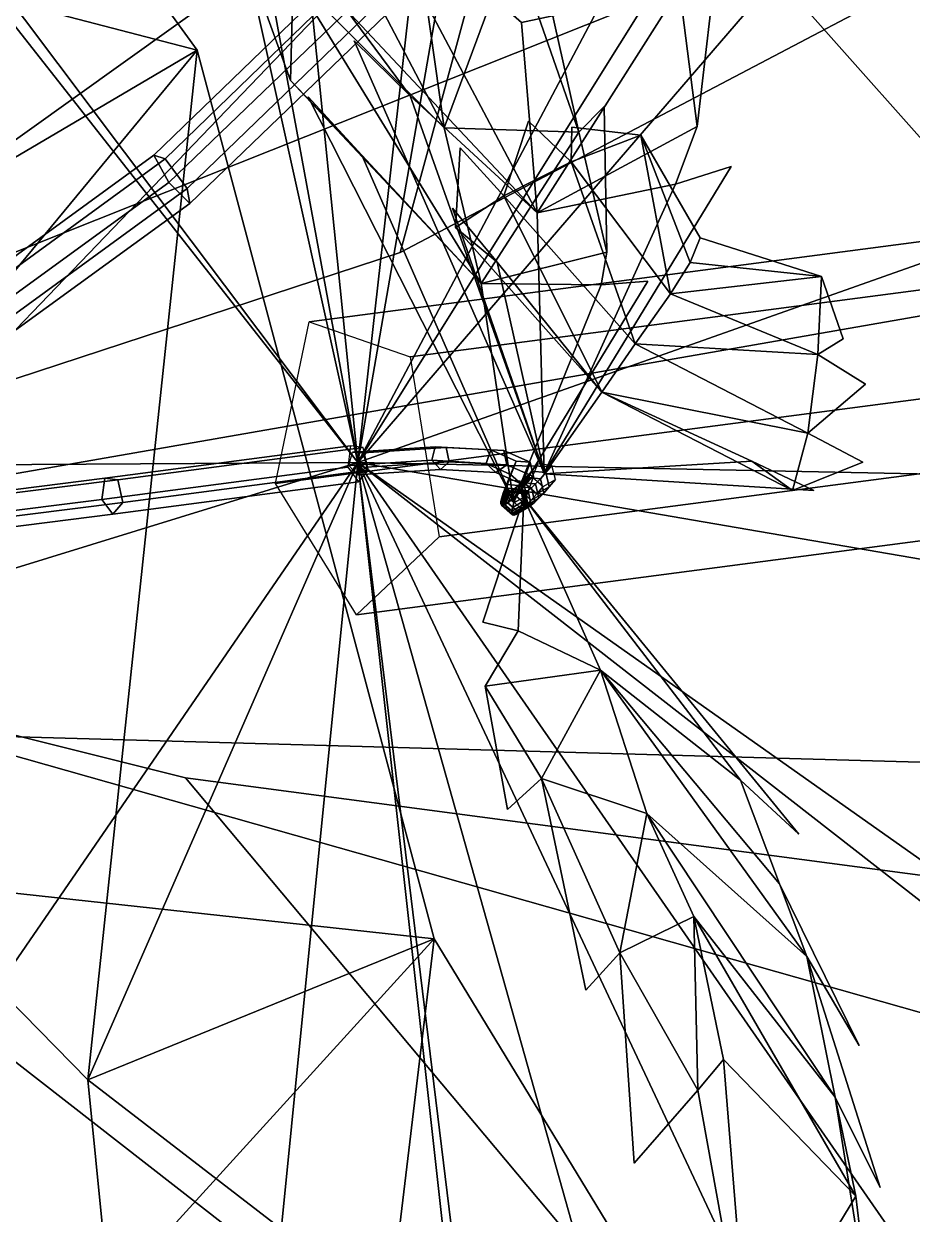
# Model space of a CAD drawing. Header units: metres. Extents: x -317 to 277, y -489 to 236.
# Drawn here: x 119.99 to 124.47, y -52.62 to -46.62 of the extents above; entities that cross this region are included whole.
import ezdxf

# ---------------------------------------------------------------- set-up
doc = ezdxf.new("R2010")
doc.units = ezdxf.units.M

msp = doc.modelspace()

# ---------------------------------------------------------------- linework, layer by layer
at = {"layer": 'Newplan_1Pdncle', "color": 3}
for points in [[(121.431, -48.1221, 417.9456), (141.0675, -45.5434, 430.7338), (140.8973, -46.3595, 431.1598), (121.2608, -48.9382, 418.3716)], [(121.9403, -48.2989, 417.1993), (141.5768, -45.7202, 429.9874), (141.0675, -45.5434, 430.7338), (121.431, -48.1221, 417.9456)], [(122.0865, -49.2069, 417.1579), (141.723, -46.6283, 429.946), (141.5768, -45.7202, 429.9874), (121.9403, -48.2989, 417.1993)], [(121.2608, -48.9382, 418.3716), (140.8973, -46.3595, 431.1598), (141.3055, -47.02117, 430.6664), (121.6689, -49.5998, 417.8783)], [(121.6689, -49.5998, 417.8783), (141.3055, -47.02117, 430.6664), (141.723, -46.6283, 429.946), (122.0865, -49.2069, 417.1579)]]:
    msp.add_3dface(points, dxfattribs=at)
at = {"layer": 'Newplan_FruitU', "color": 3}
for points in [[(136.2573, -49.5388, 395.304), (124.3302, -56.1089, 407.6389), (124.0854, -57.05392, 397.75)], [(136.2573, -49.5388, 395.304), (124.0854, -57.05392, 397.75), (124.3302, -56.1089, 407.6389)], [(136.2573, -49.5388, 395.304), (124.0854, -57.05392, 397.75), (129.1796, -52.9566, 388.8474)], [(136.2573, -49.5388, 395.304), (129.1796, -52.9566, 388.8474), (124.0854, -57.05392, 397.75)], [(136.2573, -49.5388, 395.304), (131.1492, -49.6731, 408.8383), (124.3302, -56.1089, 407.6389)], [(136.2573, -49.5388, 395.304), (124.3302, -56.1089, 407.6389), (131.1492, -49.6731, 408.8383)]]:
    msp.add_3dface(points, dxfattribs=at)
at = {"layer": 'Newplan_Intrnd', "color": 3}
for points in [[(120.4017, -48.9105, 416.9453), (121.6396, -48.7479, 417.7515), (121.6254, -48.8545, 417.795), (120.386, -49.01731, 416.9878)], [(120.4678, -48.9184, 416.8503), (121.7036, -48.7562, 417.6551), (121.6396, -48.7479, 417.7515), (120.4017, -48.9105, 416.9453)], [(120.4933, -49.03253, 416.8341), (121.7291, -48.8702, 417.6389), (121.7036, -48.7562, 417.6551), (120.4678, -48.9184, 416.8503)], [(120.386, -49.01731, 416.9878), (121.6254, -48.8545, 417.795), (121.6803, -48.9297, 417.7257), (120.4423, -49.0923, 416.9195)], [(120.4423, -49.0923, 416.9195), (121.6803, -48.9297, 417.7257), (121.7291, -48.8702, 417.6389), (120.4933, -49.03253, 416.8341)], [(119.1827, -49.06457, 416.1091), (120.4017, -48.9105, 416.9453), (120.386, -49.01731, 416.9878), (119.1656, -49.1715, 416.1506)], [(119.251, -49.07227, 416.0157), (120.4678, -48.9184, 416.8503), (120.4017, -48.9105, 416.9453), (119.1827, -49.06457, 416.1091)], [(119.2766, -49.1863, 415.9995), (120.4933, -49.03253, 416.8341), (120.4678, -48.9184, 416.8503), (119.251, -49.07227, 416.0157)], [(119.1656, -49.1715, 416.1506), (120.386, -49.01731, 416.9878), (120.4423, -49.0923, 416.9195), (119.2233, -49.2463, 416.0833)], [(119.2233, -49.2463, 416.0833), (120.4423, -49.0923, 416.9195), (120.4933, -49.03253, 416.8341), (119.2766, -49.1863, 415.9995)]]:
    msp.add_3dface(points, dxfattribs=at)
at = {"layer": 'Newplan_Leaf', "color": 3}
for points in [[(92.8575, -36.7223, 279.0365), (123.2067, -37.5121, 295.3058), (105.2409, -46.974, 282.0248)], [(92.8575, -36.7223, 279.0365), (105.2409, -46.974, 282.0248), (123.2067, -37.5121, 295.3058)], [(106.7797, -44.7755, 308.9688), (149.4775, -76.1953, 318.3027), (141.5044, -74.9105, 314.5304)], [(106.7797, -44.7755, 308.9688), (141.5044, -74.9105, 314.5304), (149.4775, -76.1953, 318.3027)], [(141.5044, -74.9105, 314.5304), (124.2001, -73.4701, 304.3191), (106.7797, -44.7755, 308.9688)], [(141.5044, -74.9105, 314.5304), (106.7797, -44.7755, 308.9688), (124.2001, -73.4701, 304.3191)], [(106.7797, -44.7755, 308.9688), (124.2001, -73.4701, 304.3191), (114.5962, -87.9374, 294.1091)], [(106.7797, -44.7755, 308.9688), (114.5962, -87.9374, 294.1091), (124.2001, -73.4701, 304.3191)], [(122.1118, -47.1451, 422.6002), (121.2902, -45.5776, 423.4346), (121.3504, -46.3854, 422.4092)], [(122.1118, -47.1451, 422.6002), (121.3504, -46.3854, 422.4092), (121.2902, -45.5776, 423.4346)], [(122.1118, -47.1451, 422.6002), (122.0167, -46.4789, 423.2271), (121.2902, -45.5776, 423.4346)], [(122.1118, -47.1451, 422.6002), (121.2902, -45.5776, 423.4346), (122.0167, -46.4789, 423.2271)], [(122.5792, -47.5727, 422.9732), (121.7004, -45.9111, 423.3815), (121.6168, -46.5489, 422.9602)], [(122.5792, -47.5727, 422.9732), (121.6168, -46.5489, 422.9602), (121.7004, -45.9111, 423.3815)], [(122.5792, -47.5727, 422.9732), (122.5001, -46.6137, 423.6268), (121.7004, -45.9111, 423.3815)], [(122.5792, -47.5727, 422.9732), (121.7004, -45.9111, 423.3815), (122.5001, -46.6137, 423.6268)], [(121.3504, -46.3854, 422.4092), (121.0115, -46.00445, 422.5737), (121.3369, -46.9068, 421.8443)], [(121.3504, -46.3854, 422.4092), (121.3369, -46.9068, 421.8443), (121.0115, -46.00445, 422.5737)], [(122.7891, -47.1662, 423.4572), (122.5475, -46.0867, 424.788), (122.4567, -46.2107, 424.2843)], [(122.7891, -47.1662, 423.4572), (122.4567, -46.2107, 424.2843), (122.5475, -46.0867, 424.788)], [(122.4567, -46.2107, 424.2843), (122.0167, -46.4789, 423.2271), (122.1118, -47.1451, 422.6002)], [(122.4567, -46.2107, 424.2843), (122.1118, -47.1451, 422.6002), (122.0167, -46.4789, 423.2271)], [(122.7891, -47.1662, 423.4572), (122.4567, -46.2107, 424.2843), (122.1118, -47.1451, 422.6002)], [(122.7891, -47.1662, 423.4572), (122.1118, -47.1451, 422.6002), (122.4567, -46.2107, 424.2843)], [(123.3853, -47.1383, 424.0391), (123.4936, -46.2034, 424.7917), (123.2963, -46.443, 424.3551)], [(123.3853, -47.1383, 424.0391), (123.2963, -46.443, 424.3551), (123.4936, -46.2034, 424.7917)], [(122.297, -47.9295, 421.7616), (121.3504, -46.3854, 422.4092), (121.3369, -46.9068, 421.8443)], [(122.297, -47.9295, 421.7616), (121.3369, -46.9068, 421.8443), (121.3504, -46.3854, 422.4092)], [(122.297, -47.9295, 421.7616), (122.1118, -47.1451, 422.6002), (121.3504, -46.3854, 422.4092)], [(122.297, -47.9295, 421.7616), (121.3504, -46.3854, 422.4092), (122.1118, -47.1451, 422.6002)], [(123.2963, -46.443, 424.3551), (122.5001, -46.6137, 423.6268), (122.5792, -47.5727, 422.9732)], [(123.2963, -46.443, 424.3551), (122.5792, -47.5727, 422.9732), (122.5001, -46.6137, 423.6268)], [(123.3853, -47.1383, 424.0391), (123.2963, -46.443, 424.3551), (122.5792, -47.5727, 422.9732)], [(123.3853, -47.1383, 424.0391), (122.5792, -47.5727, 422.9732), (123.2963, -46.443, 424.3551)], [(122.5792, -47.5727, 422.9732), (121.6168, -46.5489, 422.9602), (121.9392, -46.9841, 422.7184)], [(122.5792, -47.5727, 422.9732), (121.9392, -46.9841, 422.7184), (121.6168, -46.5489, 422.9602)], [(121.9392, -46.9841, 422.7184), (121.6581, -46.7068, 422.649), (122.6147, -48.8848, 422.1983)], [(121.9392, -46.9841, 422.7184), (122.6147, -48.8848, 422.1983), (121.6581, -46.7068, 422.649)], [(122.297, -47.9295, 421.7616), (121.3369, -46.9068, 421.8443), (121.6961, -47.2825, 421.5585)], [(122.297, -47.9295, 421.7616), (121.6961, -47.2825, 421.5585), (121.3369, -46.9068, 421.8443)], [(121.6961, -47.2825, 421.5585), (121.4256, -46.9898, 421.5146), (122.4606, -49.02854, 420.7181)], [(121.6961, -47.2825, 421.5585), (122.4606, -49.02854, 420.7181), (121.4256, -46.9898, 421.5146)], [(122.6147, -48.8848, 422.1983), (122.5792, -47.5727, 422.9732), (121.9392, -46.9841, 422.7184)], [(122.6147, -48.8848, 422.1983), (121.9392, -46.9841, 422.7184), (122.5792, -47.5727, 422.9732)], [(122.9311, -47.7721, 423.0056), (122.9168, -47.03852, 423.9615), (122.7891, -47.1662, 423.4572)], [(122.9311, -47.7721, 423.0056), (122.7891, -47.1662, 423.4572), (122.9168, -47.03852, 423.9615)], [(122.7891, -47.1662, 423.4572), (122.1118, -47.1451, 422.6002), (122.297, -47.9295, 421.7616)], [(122.7891, -47.1662, 423.4572), (122.297, -47.9295, 421.7616), (122.1118, -47.1451, 422.6002)], [(122.751, -47.3169, 426.4632), (122.5357, -47.1111, 426.8974), (122.4117, -47.4875, 425.2129)], [(122.751, -47.3169, 426.4632), (122.4117, -47.4875, 425.2129), (122.5357, -47.1111, 426.8974)], [(123.2763, -47.4297, 423.5341), (123.3853, -47.1383, 424.0391), (122.5792, -47.5727, 422.9732)], [(123.2763, -47.4297, 423.5341), (122.5792, -47.5727, 422.9732), (123.3853, -47.1383, 424.0391)], [(123.1014, -47.1824, 427.4406), (122.7548, -47.1416, 427.9849), (122.751, -47.3169, 426.4632)], [(123.1014, -47.1824, 427.4406), (122.751, -47.3169, 426.4632), (122.7548, -47.1416, 427.9849)], [(122.9311, -47.7721, 423.0056), (122.7891, -47.1662, 423.4572), (122.297, -47.9295, 421.7616)], [(122.9311, -47.7721, 423.0056), (122.297, -47.9295, 421.7616), (122.7891, -47.1662, 423.4572)], [(123.2505, -47.9809, 425.6308), (123.1014, -47.1824, 427.4406), (122.751, -47.3169, 426.4632)], [(123.2505, -47.9809, 425.6308), (122.751, -47.3169, 426.4632), (123.1014, -47.1824, 427.4406)], [(123.2505, -47.9809, 425.6308), (123.3497, -47.8245, 426.6861), (123.1014, -47.1824, 427.4406)], [(123.2505, -47.9809, 425.6308), (123.1014, -47.1824, 427.4406), (123.3497, -47.8245, 426.6861)], [(123.3497, -47.8245, 426.6861), (123.4001, -47.6999, 428.8333), (123.1014, -47.1824, 427.4406)], [(123.3497, -47.8245, 426.6861), (123.1014, -47.1824, 427.4406), (123.4001, -47.6999, 428.8333)], [(122.4117, -47.4875, 425.2129), (122.1909, -47.2462, 425.6372), (122.1689, -47.6475, 424.5011)], [(122.4117, -47.4875, 425.2129), (122.1689, -47.6475, 424.5011), (122.1909, -47.2462, 425.6372)], [(122.4606, -49.02854, 420.7181), (122.297, -47.9295, 421.7616), (121.6961, -47.2825, 421.5585)], [(122.4606, -49.02854, 420.7181), (121.6961, -47.2825, 421.5585), (122.297, -47.9295, 421.7616)], [(123.0726, -48.2329, 424.7645), (122.751, -47.3169, 426.4632), (122.4117, -47.4875, 425.2129)], [(123.0726, -48.2329, 424.7645), (122.4117, -47.4875, 425.2129), (122.751, -47.3169, 426.4632)], [(123.0726, -48.2329, 424.7645), (123.2505, -47.9809, 425.6308), (122.751, -47.3169, 426.4632)], [(123.0726, -48.2329, 424.7645), (122.751, -47.3169, 426.4632), (123.2505, -47.9809, 425.6308)], [(122.6147, -48.8848, 422.1983), (123.5559, -47.3393, 423.8068), (123.2763, -47.4297, 423.5341)], [(122.6147, -48.8848, 422.1983), (123.2763, -47.4297, 423.5341), (123.5559, -47.3393, 423.8068)], [(123.2763, -47.4297, 423.5341), (122.5792, -47.5727, 422.9732), (122.6147, -48.8848, 422.1983)], [(123.2763, -47.4297, 423.5341), (122.6147, -48.8848, 422.1983), (122.5792, -47.5727, 422.9732)], [(122.9057, -48.4779, 423.6397), (122.4117, -47.4875, 425.2129), (122.1689, -47.6475, 424.5011)], [(122.9057, -48.4779, 423.6397), (122.1689, -47.6475, 424.5011), (122.4117, -47.4875, 425.2129)], [(122.9057, -48.4779, 423.6397), (123.0726, -48.2329, 424.7645), (122.4117, -47.4875, 425.2129)], [(122.9057, -48.4779, 423.6397), (122.4117, -47.4875, 425.2129), (123.0726, -48.2329, 424.7645)], [(122.3774, -47.8221, 423.9739), (122.1525, -47.5499, 424.1639), (122.616, -48.8889, 422.2008)], [(122.3774, -47.8221, 423.9739), (122.616, -48.8889, 422.2008), (122.1525, -47.5499, 424.1639)], [(122.9057, -48.4779, 423.6397), (122.1689, -47.6475, 424.5011), (122.3774, -47.8221, 423.9739)], [(122.9057, -48.4779, 423.6397), (122.3774, -47.8221, 423.9739), (122.1689, -47.6475, 424.5011)], [(124.012, -47.8938, 427.4605), (123.4001, -47.6999, 428.8333), (123.3497, -47.8245, 426.6861)], [(124.012, -47.8938, 427.4605), (123.3497, -47.8245, 426.6861), (123.4001, -47.6999, 428.8333)], [(122.9015, -47.9367, 422.4365), (122.9311, -47.7721, 423.0056), (122.297, -47.9295, 421.7616)], [(122.9015, -47.9367, 422.4365), (122.297, -47.9295, 421.7616), (122.9311, -47.7721, 423.0056)], [(122.616, -48.8889, 422.2008), (122.9057, -48.4779, 423.6397), (122.3774, -47.8221, 423.9739)], [(122.616, -48.8889, 422.2008), (122.3774, -47.8221, 423.9739), (122.9057, -48.4779, 423.6397)], [(124.012, -47.8938, 427.4605), (123.3497, -47.8245, 426.6861), (123.2505, -47.9809, 425.6308)], [(124.012, -47.8938, 427.4605), (123.2505, -47.9809, 425.6308), (123.3497, -47.8245, 426.6861)], [(122.4606, -49.02854, 420.7181), (123.1365, -47.9184, 422.7608), (122.9015, -47.9367, 422.4365)], [(122.4606, -49.02854, 420.7181), (122.9015, -47.9367, 422.4365), (123.1365, -47.9184, 422.7608)], [(123.9927, -48.287, 426.4903), (124.012, -47.8938, 427.4605), (123.2505, -47.9809, 425.6308)], [(123.9927, -48.287, 426.4903), (123.2505, -47.9809, 425.6308), (124.012, -47.8938, 427.4605)], [(123.9927, -48.287, 426.4903), (124.1206, -48.2087, 428.0147), (124.012, -47.8938, 427.4605)], [(123.9927, -48.287, 426.4903), (124.012, -47.8938, 427.4605), (124.1206, -48.2087, 428.0147)], [(122.9015, -47.9367, 422.4365), (122.297, -47.9295, 421.7616), (122.4606, -49.02854, 420.7181)], [(122.9015, -47.9367, 422.4365), (122.4606, -49.02854, 420.7181), (122.297, -47.9295, 421.7616)], [(123.9927, -48.287, 426.4903), (123.2505, -47.9809, 425.6308), (123.0726, -48.2329, 424.7645)], [(123.9927, -48.287, 426.4903), (123.0726, -48.2329, 424.7645), (123.2505, -47.9809, 425.6308)], [(123.9431, -48.6839, 425.2463), (123.0726, -48.2329, 424.7645), (122.9057, -48.4779, 423.6397)], [(123.9431, -48.6839, 425.2463), (122.9057, -48.4779, 423.6397), (123.0726, -48.2329, 424.7645)], [(123.9431, -48.6839, 425.2463), (123.9927, -48.287, 426.4903), (123.0726, -48.2329, 424.7645)], [(123.9431, -48.6839, 425.2463), (123.0726, -48.2329, 424.7645), (123.9927, -48.287, 426.4903)], [(123.9431, -48.6839, 425.2463), (124.2326, -48.4368, 426.9345), (123.9927, -48.287, 426.4903)], [(123.9431, -48.6839, 425.2463), (123.9927, -48.287, 426.4903), (124.2326, -48.4368, 426.9345)], [(123.6605, -48.8245, 424.002), (122.9057, -48.4779, 423.6397), (122.616, -48.8889, 422.2008)], [(123.6605, -48.8245, 424.002), (122.616, -48.8889, 422.2008), (122.9057, -48.4779, 423.6397)], [(123.8658, -48.9733, 424.5382), (123.9431, -48.6839, 425.2463), (122.9057, -48.4779, 423.6397)], [(123.8658, -48.9733, 424.5382), (122.9057, -48.4779, 423.6397), (123.9431, -48.6839, 425.2463)], [(123.6605, -48.8245, 424.002), (123.8658, -48.9733, 424.5382), (122.9057, -48.4779, 423.6397)], [(123.6605, -48.8245, 424.002), (122.9057, -48.4779, 423.6397), (123.8658, -48.9733, 424.5382)], [(123.8658, -48.9733, 424.5382), (124.2189, -48.8307, 425.6815), (123.9431, -48.6839, 425.2463)], [(123.8658, -48.9733, 424.5382), (123.9431, -48.6839, 425.2463), (124.2189, -48.8307, 425.6815)], [(122.616, -48.8889, 422.2008), (123.9736, -48.9727, 424.2037), (123.6605, -48.8245, 424.002)], [(122.616, -48.8889, 422.2008), (123.6605, -48.8245, 424.002), (123.9736, -48.9727, 424.2037)], [(122.4832, -49.6796, 423.4387), (122.3065, -49.6366, 423.796), (122.5122, -49.00943, 421.4666)], [(122.4832, -49.6796, 423.4387), (122.5122, -49.00943, 421.4666), (122.3065, -49.6366, 423.796)], [(122.5122, -49.00943, 421.4666), (122.899, -49.8774, 422.6584), (122.4832, -49.6796, 423.4387)], [(122.5122, -49.00943, 421.4666), (122.4832, -49.6796, 423.4387), (122.899, -49.8774, 422.6584)], [(122.5122, -49.00943, 421.4666), (123.8968, -50.7041, 422.5023), (123.6036, -50.4318, 422.5272)], [(122.5122, -49.00943, 421.4666), (123.6036, -50.4318, 422.5272), (123.8968, -50.7041, 422.5023)], [(123.6036, -50.4318, 422.5272), (122.899, -49.8774, 422.6584), (122.5122, -49.00943, 421.4666)], [(123.6036, -50.4318, 422.5272), (122.5122, -49.00943, 421.4666), (122.899, -49.8774, 422.6584)], [(122.899, -49.8774, 422.6584), (122.3174, -49.9592, 423.9349), (122.4832, -49.6796, 423.4387)], [(122.899, -49.8774, 422.6584), (122.4832, -49.6796, 423.4387), (122.3174, -49.9592, 423.9349)], [(122.899, -49.8774, 422.6584), (122.6007, -50.4234, 424.4785), (122.3174, -49.9592, 423.9349)], [(122.899, -49.8774, 422.6584), (122.3174, -49.9592, 423.9349), (122.6007, -50.4234, 424.4785)], [(122.899, -49.8774, 422.6584), (123.1311, -50.5999, 423.5398), (122.6007, -50.4234, 424.4785)], [(122.899, -49.8774, 422.6584), (122.6007, -50.4234, 424.4785), (123.1311, -50.5999, 423.5398)], [(123.7993, -50.9539, 422.7293), (123.938, -51.3211, 423.3905), (122.899, -49.8774, 422.6584)], [(123.7993, -50.9539, 422.7293), (122.899, -49.8774, 422.6584), (123.938, -51.3211, 423.3905)], [(123.938, -51.3211, 423.3905), (123.1311, -50.5999, 423.5398), (122.899, -49.8774, 422.6584)], [(123.938, -51.3211, 423.3905), (122.899, -49.8774, 422.6584), (123.1311, -50.5999, 423.5398)], [(123.6036, -50.4318, 422.5272), (123.7993, -50.9539, 422.7293), (122.899, -49.8774, 422.6584)], [(123.6036, -50.4318, 422.5272), (122.899, -49.8774, 422.6584), (123.7993, -50.9539, 422.7293)], [(122.6007, -50.4234, 424.4785), (122.4298, -50.5806, 424.9612), (122.3174, -49.9592, 423.9349)], [(122.6007, -50.4234, 424.4785), (122.3174, -49.9592, 423.9349), (122.4298, -50.5806, 424.9612)], [(123.1311, -50.5999, 423.5398), (122.9957, -51.3025, 425.3609), (122.6007, -50.4234, 424.4785)], [(123.1311, -50.5999, 423.5398), (122.6007, -50.4234, 424.4785), (122.9957, -51.3025, 425.3609)], [(122.9957, -51.3025, 425.3609), (122.8253, -51.4902, 425.8224), (122.6007, -50.4234, 424.4785)], [(122.9957, -51.3025, 425.3609), (122.6007, -50.4234, 424.4785), (122.8253, -51.4902, 425.8224)], [(123.1311, -50.5999, 423.5398), (123.3682, -51.1199, 424.2603), (122.9957, -51.3025, 425.3609)], [(123.1311, -50.5999, 423.5398), (122.9957, -51.3025, 425.3609), (123.3682, -51.1199, 424.2603)], [(123.938, -51.3211, 423.3905), (124.08, -52.03036, 424.4788), (123.1311, -50.5999, 423.5398)], [(123.938, -51.3211, 423.3905), (123.1311, -50.5999, 423.5398), (124.08, -52.03036, 424.4788)], [(124.08, -52.03036, 424.4788), (123.3682, -51.1199, 424.2603), (123.1311, -50.5999, 423.5398)], [(124.08, -52.03036, 424.4788), (123.1311, -50.5999, 423.5398), (123.3682, -51.1199, 424.2603)], [(123.7993, -50.9539, 422.7293), (124.2009, -51.7694, 423.5205), (123.938, -51.3211, 423.3905)], [(123.7993, -50.9539, 422.7293), (123.938, -51.3211, 423.3905), (124.2009, -51.7694, 423.5205)], [(123.3682, -51.1199, 424.2603), (123.3889, -51.9952, 426.0404), (122.9957, -51.3025, 425.3609)], [(123.3682, -51.1199, 424.2603), (122.9957, -51.3025, 425.3609), (123.3889, -51.9952, 426.0404)], [(124.08, -52.03036, 424.4788), (124.184, -52.529, 425.3935), (123.3682, -51.1199, 424.2603)], [(124.08, -52.03036, 424.4788), (123.3682, -51.1199, 424.2603), (124.184, -52.529, 425.3935)], [(124.184, -52.529, 425.3935), (123.5184, -51.8402, 425.0392), (123.3682, -51.1199, 424.2603)], [(124.184, -52.529, 425.3935), (123.3682, -51.1199, 424.2603), (123.5184, -51.8402, 425.0392)], [(123.3682, -51.1199, 424.2603), (123.5184, -51.8402, 425.0392), (123.3889, -51.9952, 426.0404)], [(123.3682, -51.1199, 424.2603), (123.3889, -51.9952, 426.0404), (123.5184, -51.8402, 425.0392)], [(123.3889, -51.9952, 426.0404), (123.0672, -52.3626, 426.4642), (122.9957, -51.3025, 425.3609)], [(123.3889, -51.9952, 426.0404), (122.9957, -51.3025, 425.3609), (123.0672, -52.3626, 426.4642)], [(123.938, -51.3211, 423.3905), (124.3072, -52.4849, 424.6169), (124.08, -52.03036, 424.4788)], [(123.938, -51.3211, 423.3905), (124.08, -52.03036, 424.4788), (124.3072, -52.4849, 424.6169)], [(123.5184, -51.8402, 425.0392), (123.6456, -53.4173, 426.4969), (123.3889, -51.9952, 426.0404)], [(123.5184, -51.8402, 425.0392), (123.3889, -51.9952, 426.0404), (123.6456, -53.4173, 426.4969)], [(124.184, -52.529, 425.3935), (123.6456, -53.4173, 426.4969), (123.5184, -51.8402, 425.0392)], [(124.184, -52.529, 425.3935), (123.5184, -51.8402, 425.0392), (123.6456, -53.4173, 426.4969)], [(124.08, -52.03036, 424.4788), (124.2599, -53.1632, 425.4939), (124.184, -52.529, 425.3935)], [(124.08, -52.03036, 424.4788), (124.184, -52.529, 425.3935), (124.2599, -53.1632, 425.4939)]]:
    msp.add_3dface(points, dxfattribs=at)
at = {"layer": 'Newplan_Mrstm', "color": 3}
for points in [[(123.7462, -36.9022, 417.8634), (120.5627, -43.8121, 419.9272), (121.6758, -48.8316, 417.7129)], [(123.7462, -36.9022, 417.8634), (121.6758, -48.8316, 417.7129), (120.5627, -43.8121, 419.9272)], [(125.6904, -41.244, 415.4945), (123.7462, -36.9022, 417.8634), (121.6758, -48.8316, 417.7129)], [(125.6904, -41.244, 415.4945), (121.6758, -48.8316, 417.7129), (123.7462, -36.9022, 417.8634)], [(121.6758, -48.8316, 417.7129), (120.5274, -37.4698, 421.7389), (120.4947, -42.4062, 423.7069)], [(121.6758, -48.8316, 417.7129), (120.4947, -42.4062, 423.7069), (120.5274, -37.4698, 421.7389)], [(121.6758, -48.8316, 417.7129), (122.3961, -42.4404, 415.5375), (120.5274, -37.4698, 421.7389)], [(121.6758, -48.8316, 417.7129), (120.5274, -37.4698, 421.7389), (122.3961, -42.4404, 415.5375)], [(120.4637, -41.404, 415.3511), (117.5629, -37.988, 418.2074), (116.843, -49.4302, 414.3119)], [(120.4637, -41.404, 415.3511), (116.843, -49.4302, 414.3119), (117.5629, -37.988, 418.2074)], [(116.843, -49.4302, 414.3119), (123.9937, -40.0362, 411.6214), (120.4637, -41.404, 415.3511)], [(116.843, -49.4302, 414.3119), (120.4637, -41.404, 415.3511), (123.9937, -40.0362, 411.6214)], [(116.843, -49.4302, 414.3119), (121.8891, -47.773, 410.0822), (123.9937, -40.0362, 411.6214)], [(116.843, -49.4302, 414.3119), (123.9937, -40.0362, 411.6214), (121.8891, -47.773, 410.0822)], [(121.8891, -47.773, 410.0822), (126.2163, -45.4982, 407.6591), (123.9937, -40.0362, 411.6214)], [(121.8891, -47.773, 410.0822), (123.9937, -40.0362, 411.6214), (126.2163, -45.4982, 407.6591)], [(116.8691, -41.2426, 429.9723), (114.4876, -45.09423, 437.7769), (120.8675, -46.7545, 427.1095)], [(116.8691, -41.2426, 429.9723), (120.8675, -46.7545, 427.1095), (114.4876, -45.09423, 437.7769)], [(117.2937, -48.8579, 429.0007), (116.8691, -41.2426, 429.9723), (120.8675, -46.7545, 427.1095)], [(117.2937, -48.8579, 429.0007), (120.8675, -46.7545, 427.1095), (116.8691, -41.2426, 429.9723)], [(121.6758, -48.8316, 417.7129), (128.1616, -41.3065, 410.79), (125.6904, -41.244, 415.4945)], [(121.6758, -48.8316, 417.7129), (125.6904, -41.244, 415.4945), (128.1616, -41.3065, 410.79)], [(121.6758, -48.8316, 417.7129), (125.4876, -48.9094, 412.0948), (128.1616, -41.3065, 410.79)], [(121.6758, -48.8316, 417.7129), (128.1616, -41.3065, 410.79), (125.4876, -48.9094, 412.0948)], [(125.1779, -47.913, 412.6227), (132.1291, -41.9651, 407.475), (124.1979, -43.2808, 413.1483)], [(125.1779, -47.913, 412.6227), (124.1979, -43.2808, 413.1483), (132.1291, -41.9651, 407.475)], [(120.4947, -42.4062, 423.7069), (117.9749, -43.9086, 428.1382), (121.6758, -48.8316, 417.7129)], [(120.4947, -42.4062, 423.7069), (121.6758, -48.8316, 417.7129), (117.9749, -43.9086, 428.1382)], [(123.6953, -46.2788, 400.1931), (129.6425, -46.7602, 397.6063), (131.5605, -42.5806, 399.0107)], [(123.6953, -46.2788, 400.1931), (131.5605, -42.5806, 399.0107), (129.6425, -46.7602, 397.6063)], [(121.6225, -46.4216, 427.0645), (116.2201, -43.01445, 437.5094), (118.4087, -49.7685, 431.8644)], [(121.6225, -46.4216, 427.0645), (118.4087, -49.7685, 431.8644), (116.2201, -43.01445, 437.5094)], [(124.8498, -48.03324, 410.7694), (125.6184, -43.1496, 408.8196), (116.843, -49.4302, 414.3119)], [(124.8498, -48.03324, 410.7694), (116.843, -49.4302, 414.3119), (125.6184, -43.1496, 408.8196)], [(125.6184, -43.1496, 408.8196), (118.6943, -44.5358, 412.3232), (116.843, -49.4302, 414.3119)], [(125.6184, -43.1496, 408.8196), (116.843, -49.4302, 414.3119), (118.6943, -44.5358, 412.3232)], [(124.8498, -48.03324, 410.7694), (124.1979, -43.2808, 413.1483), (125.6184, -43.1496, 408.8196)], [(124.8498, -48.03324, 410.7694), (125.6184, -43.1496, 408.8196), (124.1979, -43.2808, 413.1483)], [(124.8498, -48.03324, 410.7694), (125.1779, -47.913, 412.6227), (124.1979, -43.2808, 413.1483)], [(124.8498, -48.03324, 410.7694), (124.1979, -43.2808, 413.1483), (125.1779, -47.913, 412.6227)], [(121.6225, -46.4216, 427.0645), (118.4087, -49.7685, 431.8644), (117.9749, -43.9086, 428.1382)], [(121.6225, -46.4216, 427.0645), (117.9749, -43.9086, 428.1382), (118.4087, -49.7685, 431.8644)], [(117.9749, -43.9086, 428.1382), (119.4418, -49.5199, 422.7994), (121.6758, -48.8316, 417.7129)], [(117.9749, -43.9086, 428.1382), (121.6758, -48.8316, 417.7129), (119.4418, -49.5199, 422.7994)], [(121.6758, -48.8316, 417.7129), (118.452, -44.7263, 422.0548), (117.2937, -48.8579, 429.0007)], [(121.6758, -48.8316, 417.7129), (117.2937, -48.8579, 429.0007), (118.452, -44.7263, 422.0548)], [(130.2325, -45.8034, 409.6984), (124.1525, -44.8707, 414.6284), (121.6758, -48.8316, 417.7129)], [(130.2325, -45.8034, 409.6984), (121.6758, -48.8316, 417.7129), (124.1525, -44.8707, 414.6284)], [(120.8675, -46.7545, 427.1095), (114.4876, -45.09423, 437.7769), (117.5716, -50.7432, 435.479)], [(120.8675, -46.7545, 427.1095), (117.5716, -50.7432, 435.479), (114.4876, -45.09423, 437.7769)], [(128.7717, -50.05088, 412.5388), (130.2325, -45.8034, 409.6984), (121.6758, -48.8316, 417.7129)], [(128.7717, -50.05088, 412.5388), (121.6758, -48.8316, 417.7129), (130.2325, -45.8034, 409.6984)], [(114.2219, -50.05332, 402.6839), (123.6953, -46.2788, 400.1931), (115.0043, -45.8511, 404.7871)], [(114.2219, -50.05332, 402.6839), (115.0043, -45.8511, 404.7871), (123.6953, -46.2788, 400.1931)], [(114.2219, -50.05332, 402.6839), (127.377, -50.4221, 394.9079), (123.6953, -46.2788, 400.1931)], [(114.2219, -50.05332, 402.6839), (123.6953, -46.2788, 400.1931), (127.377, -50.4221, 394.9079)], [(127.377, -50.4221, 394.9079), (129.6425, -46.7602, 397.6063), (123.6953, -46.2788, 400.1931)], [(127.377, -50.4221, 394.9079), (123.6953, -46.2788, 400.1931), (129.6425, -46.7602, 397.6063)], [(117.2937, -48.8579, 429.0007), (120.8675, -46.7545, 427.1095), (120.3164, -51.9421, 425.9035)], [(117.2937, -48.8579, 429.0007), (120.3164, -51.9421, 425.9035), (120.8675, -46.7545, 427.1095)], [(120.8675, -46.7545, 427.1095), (117.5716, -50.7432, 435.479), (122.0607, -51.2316, 426.0025)], [(120.8675, -46.7545, 427.1095), (122.0607, -51.2316, 426.0025), (117.5716, -50.7432, 435.479)], [(120.8675, -46.7545, 427.1095), (122.0607, -51.2316, 426.0025), (120.3164, -51.9421, 425.9035)], [(120.8675, -46.7545, 427.1095), (120.3164, -51.9421, 425.9035), (122.0607, -51.2316, 426.0025)], [(116.843, -49.4302, 414.3119), (127.3636, -52.412, 409.1114), (124.8498, -48.03324, 410.7694)], [(116.843, -49.4302, 414.3119), (124.8498, -48.03324, 410.7694), (127.3636, -52.412, 409.1114)], [(121.6758, -48.8316, 417.7129), (117.2937, -48.8579, 429.0007), (120.3164, -51.9421, 425.9035)], [(121.6758, -48.8316, 417.7129), (120.3164, -51.9421, 425.9035), (117.2937, -48.8579, 429.0007)], [(121.6758, -48.8316, 417.7129), (119.069, -52.6294, 422.7009), (122.8992, -59.839, 422.6076)], [(121.6758, -48.8316, 417.7129), (122.8992, -59.839, 422.6076), (119.069, -52.6294, 422.7009)], [(120.3164, -51.9421, 425.9035), (120.8405, -57.2054, 426.4193), (121.6758, -48.8316, 417.7129)], [(120.3164, -51.9421, 425.9035), (121.6758, -48.8316, 417.7129), (120.8405, -57.2054, 426.4193)], [(120.8405, -57.2054, 426.4193), (122.3283, -54.1593, 419.3025), (121.6758, -48.8316, 417.7129)], [(120.8405, -57.2054, 426.4193), (121.6758, -48.8316, 417.7129), (122.3283, -54.1593, 419.3025)], [(121.6758, -48.8316, 417.7129), (129.7173, -55.1015, 411.1829), (128.7717, -50.05088, 412.5388)], [(121.6758, -48.8316, 417.7129), (128.7717, -50.05088, 412.5388), (129.7173, -55.1015, 411.1829)], [(121.6758, -48.8316, 417.7129), (123.4829, -55.2537, 416.4524), (129.7173, -55.1015, 411.1829)], [(121.6758, -48.8316, 417.7129), (129.7173, -55.1015, 411.1829), (123.4829, -55.2537, 416.4524)], [(121.6758, -48.8316, 417.7129), (122.8992, -59.839, 422.6076), (125.4003, -56.7624, 419.0691)], [(121.6758, -48.8316, 417.7129), (125.4003, -56.7624, 419.0691), (122.8992, -59.839, 422.6076)], [(125.4003, -56.7624, 419.0691), (128.4095, -58.5408, 415.0661), (121.6758, -48.8316, 417.7129)], [(125.4003, -56.7624, 419.0691), (121.6758, -48.8316, 417.7129), (128.4095, -58.5408, 415.0661)], [(128.4095, -58.5408, 415.0661), (125.2602, -51.3621, 414.2365), (121.6758, -48.8316, 417.7129)], [(128.4095, -58.5408, 415.0661), (121.6758, -48.8316, 417.7129), (125.2602, -51.3621, 414.2365)], [(116.843, -49.4302, 414.3119), (115.6525, -54.3662, 418.8193), (121.3277, -60.1381, 417.754)], [(116.843, -49.4302, 414.3119), (121.3277, -60.1381, 417.754), (115.6525, -54.3662, 418.8193)], [(116.843, -49.4302, 414.3119), (121.3277, -60.1381, 417.754), (122.6911, -56.08831, 414.5945)], [(116.843, -49.4302, 414.3119), (122.6911, -56.08831, 414.5945), (121.3277, -60.1381, 417.754)], [(122.6911, -56.08831, 414.5945), (125.8693, -56.4632, 410.3518), (116.843, -49.4302, 414.3119)], [(122.6911, -56.08831, 414.5945), (116.843, -49.4302, 414.3119), (125.8693, -56.4632, 410.3518)], [(125.8693, -56.4632, 410.3518), (120.8089, -50.4205, 410.4872), (116.843, -49.4302, 414.3119)], [(125.8693, -56.4632, 410.3518), (116.843, -49.4302, 414.3119), (120.8089, -50.4205, 410.4872)], [(116.843, -49.4302, 414.3119), (120.5227, -54.9292, 412.7888), (127.3636, -52.412, 409.1114)], [(116.843, -49.4302, 414.3119), (127.3636, -52.412, 409.1114), (120.5227, -54.9292, 412.7888)], [(113.0115, -54.5809, 401.8299), (121.7025, -55.00861, 397.2358), (114.2219, -50.05332, 402.6839)], [(113.0115, -54.5809, 401.8299), (114.2219, -50.05332, 402.6839), (121.7025, -55.00861, 397.2358)], [(121.7025, -55.00861, 397.2358), (127.377, -50.4221, 394.9079), (114.2219, -50.05332, 402.6839)], [(121.7025, -55.00861, 397.2358), (114.2219, -50.05332, 402.6839), (127.377, -50.4221, 394.9079)], [(125.8693, -56.4632, 410.3518), (125.3951, -51.02815, 406.9928), (120.8089, -50.4205, 410.4872)], [(125.8693, -56.4632, 410.3518), (120.8089, -50.4205, 410.4872), (125.3951, -51.02815, 406.9928)], [(121.7025, -55.00861, 397.2358), (127.6497, -55.4899, 394.6491), (127.377, -50.4221, 394.9079)], [(121.7025, -55.00861, 397.2358), (127.377, -50.4221, 394.9079), (127.6497, -55.4899, 394.6491)], [(117.5716, -50.7432, 435.479), (116.2698, -57.5988, 438.6351), (122.0607, -51.2316, 426.0025)], [(117.5716, -50.7432, 435.479), (122.0607, -51.2316, 426.0025), (116.2698, -57.5988, 438.6351)], [(122.0607, -51.2316, 426.0025), (116.2698, -57.5988, 438.6351), (121.1185, -59.09072, 432.8976)], [(122.0607, -51.2316, 426.0025), (121.1185, -59.09072, 432.8976), (116.2698, -57.5988, 438.6351)], [(120.3164, -51.9421, 425.9035), (122.0607, -51.2316, 426.0025), (124.4143, -55.102, 424.528)], [(120.3164, -51.9421, 425.9035), (124.4143, -55.102, 424.528), (122.0607, -51.2316, 426.0025)], [(122.0607, -51.2316, 426.0025), (121.1185, -59.09072, 432.8976), (124.4143, -55.102, 424.528)], [(122.0607, -51.2316, 426.0025), (124.4143, -55.102, 424.528), (121.1185, -59.09072, 432.8976)], [(120.3164, -51.9421, 425.9035), (124.4143, -55.102, 424.528), (120.8405, -57.2054, 426.4193)], [(120.3164, -51.9421, 425.9035), (120.8405, -57.2054, 426.4193), (124.4143, -55.102, 424.528)], [(120.5227, -54.9292, 412.7888), (124.5223, -58.4379, 411.579), (127.3636, -52.412, 409.1114)], [(120.5227, -54.9292, 412.7888), (127.3636, -52.412, 409.1114), (124.5223, -58.4379, 411.579)], [(122.6911, -56.08831, 414.5945), (125.832, -52.3719, 412.36), (125.8693, -56.4632, 410.3518)], [(122.6911, -56.08831, 414.5945), (125.8693, -56.4632, 410.3518), (125.832, -52.3719, 412.36)], [(122.6911, -56.08831, 414.5945), (123.4709, -54.7894, 415.7178), (125.832, -52.3719, 412.36)], [(122.6911, -56.08831, 414.5945), (125.832, -52.3719, 412.36), (123.4709, -54.7894, 415.7178)], [(123.4709, -54.7894, 415.7178), (131.0399, -60.6692, 411.436), (125.832, -52.3719, 412.36)], [(123.4709, -54.7894, 415.7178), (125.832, -52.3719, 412.36), (131.0399, -60.6692, 411.436)]]:
    msp.add_3dface(points, dxfattribs=at)
at = {"layer": 'Newplan_Petiole', "color": 3}
for points in [[(120.705, -47.301, 415.8687), (121.8255, -46.2152, 415.9019), (121.7871, -46.1814, 416.0817), (120.6482, -47.2827, 416.0459)], [(120.6482, -47.2827, 416.0459), (121.7871, -46.1814, 416.0817), (121.8929, -46.2945, 416.1865), (120.7242, -47.4208, 416.1464)], [(120.8166, -47.4506, 415.8581), (121.9554, -46.3494, 415.8939), (121.8255, -46.2152, 415.9019), (120.705, -47.301, 415.8687)], [(120.7242, -47.4208, 416.1464), (121.8929, -46.2945, 416.1865), (121.9985, -46.3998, 416.0687), (120.8298, -47.5262, 416.0285)], [(120.8298, -47.5262, 416.0285), (121.9985, -46.3998, 416.0687), (121.9554, -46.3494, 415.8939), (120.8166, -47.4506, 415.8581)], [(119.4683, -48.2041, 415.5681), (120.705, -47.301, 415.8687), (120.6482, -47.2827, 416.0459), (119.3918, -48.1981, 415.7386)], [(119.3918, -48.1981, 415.7386), (120.6482, -47.2827, 416.0459), (120.7242, -47.4208, 416.1464), (119.4357, -48.3562, 415.8282)], [(119.5602, -48.366, 415.5508), (120.8166, -47.4506, 415.8581), (120.705, -47.301, 415.8687), (119.4683, -48.2041, 415.5681)], [(119.4357, -48.3562, 415.8282), (120.7242, -47.4208, 416.1464), (120.8298, -47.5262, 416.0285), (119.5413, -48.4615, 415.7104)], [(119.5413, -48.4615, 415.7104), (120.8298, -47.5262, 416.0285), (120.8166, -47.4506, 415.8581), (119.5602, -48.366, 415.5508)], [(121.649, -48.7791, 417.7339), (122.066, -48.7518, 418.199), (122.0483, -48.8201, 418.219), (121.6312, -48.8474, 417.7538)], [(121.7036, -48.7829, 417.6852), (122.1206, -48.7556, 418.1503), (122.066, -48.7518, 418.199), (121.649, -48.7791, 417.7339)], [(121.7197, -48.8549, 417.6749), (122.1367, -48.8276, 418.1401), (122.1206, -48.7556, 418.1503), (121.7036, -48.7829, 417.6852)], [(122.066, -48.7518, 418.199), (122.3461, -48.7676, 418.7521), (122.3218, -48.836, 418.7625), (122.0483, -48.8201, 418.219)], [(122.1206, -48.7556, 418.1503), (122.4113, -48.7712, 418.7189), (122.3461, -48.7676, 418.7521), (122.066, -48.7518, 418.199)], [(122.1367, -48.8276, 418.1401), (122.4274, -48.8433, 418.7087), (122.4113, -48.7712, 418.7189), (122.1206, -48.7556, 418.1503)], [(121.6312, -48.8474, 417.7538), (122.0483, -48.8201, 418.219), (122.0917, -48.8666, 418.1828), (121.6747, -48.8939, 417.7176)], [(122.0483, -48.8201, 418.219), (122.3218, -48.836, 418.7625), (122.3718, -48.8825, 418.7358), (122.0917, -48.8666, 418.1828)], [(122.3461, -48.7676, 418.7521), (122.4728, -48.825, 419.3565), (122.4447, -48.8927, 419.356), (122.3218, -48.836, 418.7625)], [(122.4113, -48.7712, 418.7189), (122.5443, -48.8297, 419.3409), (122.4728, -48.825, 419.3565), (122.3461, -48.7676, 418.7521)], [(122.4728, -48.825, 419.3565), (122.437, -48.9198, 419.9683), (122.408, -48.9861, 419.9564), (122.4447, -48.8927, 419.356)], [(122.4274, -48.8433, 418.7087), (122.5604, -48.9018, 419.3307), (122.5443, -48.8297, 419.3409), (122.4113, -48.7712, 418.7189)], [(122.5443, -48.8297, 419.3409), (122.5099, -48.9269, 419.9714), (122.437, -48.9198, 419.9683), (122.4728, -48.825, 419.3565)], [(121.6747, -48.8939, 417.7176), (122.0917, -48.8666, 418.1828), (122.1367, -48.8276, 418.1401), (121.7197, -48.8549, 417.6749)], [(122.0917, -48.8666, 418.1828), (122.3718, -48.8825, 418.7358), (122.4274, -48.8433, 418.7087), (122.1367, -48.8276, 418.1401)], [(122.3218, -48.836, 418.7625), (122.4447, -48.8927, 419.356), (122.4985, -48.9398, 419.3402), (122.3718, -48.8825, 418.7358)], [(122.3718, -48.8825, 418.7358), (122.4985, -48.9398, 419.3402), (122.5604, -48.9018, 419.3307), (122.4274, -48.8433, 418.7087)], [(122.5234, -48.906, 421.8233), (122.551, -48.8748, 422.0052), (122.5231, -48.9408, 422.0208), (122.4951, -48.9723, 421.8363)], [(122.5604, -48.9018, 419.3307), (122.526, -48.9989, 419.9612), (122.5099, -48.9269, 419.9714), (122.5443, -48.8297, 419.3409)], [(122.551, -48.8748, 422.0052), (122.582, -48.8384, 422.1856), (122.5545, -48.9038, 422.2036), (122.5231, -48.9408, 422.0208)], [(122.5958, -48.9132, 421.8147), (122.6233, -48.8822, 421.9955), (122.551, -48.8748, 422.0052), (122.5234, -48.906, 421.8233)], [(122.6233, -48.8822, 421.9955), (122.6541, -48.846, 422.1748), (122.582, -48.8384, 422.1856), (122.551, -48.8748, 422.0052)], [(122.6124, -48.9854, 421.8227), (122.6401, -48.9541, 422.0053), (122.6233, -48.8822, 421.9955), (122.5958, -48.9132, 421.8147)], [(122.6147, -48.8869, 422.1969), (122.6145, -48.8847, 422.1981), (122.6144, -48.8848, 422.1984), (122.6146, -48.8871, 422.1971)], [(122.6146, -48.8871, 422.1971), (122.6144, -48.8848, 422.1984), (122.6146, -48.8849, 422.1985), (122.6148, -48.8872, 422.1972)], [(122.615, -48.8869, 422.1969), (122.6148, -48.8847, 422.1981), (122.6145, -48.8847, 422.1981), (122.6147, -48.8869, 422.1969)], [(122.6148, -48.8872, 422.1972), (122.6146, -48.8849, 422.1985), (122.6149, -48.8848, 422.1984), (122.6151, -48.8871, 422.1971)], [(122.6151, -48.8871, 422.1971), (122.6149, -48.8848, 422.1984), (122.6148, -48.8847, 422.1981), (122.615, -48.8869, 422.1969)], [(122.6401, -48.9541, 422.0053), (122.6712, -48.9176, 422.1863), (122.6541, -48.846, 422.1748), (122.6233, -48.8822, 421.9955)], [(122.43, -48.9429, 420.1534), (122.4264, -48.9606, 420.3391), (122.3972, -49.02745, 420.3322), (122.4008, -49.00952, 420.1439)], [(122.4371, -48.9197, 419.9673), (122.43, -48.9429, 420.1534), (122.4008, -49.00952, 420.1439), (122.408, -48.9863, 419.9579)], [(122.4447, -48.8927, 419.356), (122.408, -48.9861, 419.9564), (122.4627, -49.03468, 419.952), (122.4985, -48.9398, 419.3402)], [(122.5029, -48.9498, 420.1553), (122.4994, -48.9674, 420.3399), (122.4264, -48.9606, 420.3391), (122.43, -48.9429, 420.1534)], [(122.51, -48.9266, 419.9692), (122.5029, -48.9498, 420.1553), (122.43, -48.9429, 420.1534), (122.4371, -48.9197, 419.9673)], [(122.4783, -48.9523, 421.4547), (122.4992, -48.9318, 421.64), (122.4706, -48.9985, 421.6506), (122.4498, -49.019, 421.4653)], [(122.4985, -48.9398, 419.3402), (122.4627, -49.03468, 419.952), (122.526, -48.9989, 419.9612), (122.5604, -48.9018, 419.3307)], [(122.4992, -48.9318, 421.64), (122.5234, -48.906, 421.8233), (122.4951, -48.9723, 421.8363), (122.4706, -48.9985, 421.6506)], [(122.5509, -48.9593, 421.4473), (122.5717, -48.9388, 421.6326), (122.4992, -48.9318, 421.64), (122.4783, -48.9523, 421.4547)], [(122.4951, -48.9723, 421.8363), (122.5231, -48.9408, 422.0208), (122.5778, -48.9895, 422.0208), (122.5498, -49.02114, 421.836)], [(122.5717, -48.9388, 421.6326), (122.5958, -48.9132, 421.8147), (122.5234, -48.906, 421.8233), (122.4992, -48.9318, 421.64)], [(122.526, -48.9989, 419.9608), (122.5189, -49.02212, 420.1469), (122.5029, -48.9498, 420.1553), (122.51, -48.9266, 419.9692)], [(122.5231, -48.9408, 422.0208), (122.5545, -48.9038, 422.2036), (122.6092, -48.9525, 422.204), (122.5778, -48.9895, 422.0208)], [(122.5672, -49.03179, 421.4535), (122.5881, -49.01129, 421.6388), (122.5717, -48.9388, 421.6326), (122.5509, -48.9593, 421.4473)], [(122.5881, -49.01129, 421.6388), (122.6124, -48.9854, 421.8227), (122.5958, -48.9132, 421.8147), (122.5717, -48.9388, 421.6326)], [(122.5778, -48.9895, 422.0208), (122.6092, -48.9525, 422.204), (122.6712, -48.9176, 422.1863), (122.6401, -48.9541, 422.0053)], [(122.6143, -48.8914, 422.1907), (122.6146, -48.8903, 422.1931), (122.6145, -48.8906, 422.1932), (122.6142, -48.8916, 422.1909)], [(122.6142, -48.8916, 422.1909), (122.6145, -48.8906, 422.1932), (122.6147, -48.8908, 422.1933), (122.6144, -48.8918, 422.1909)], [(122.6143, -48.8914, 422.1908), (122.6147, -48.8908, 422.1933), (122.6146, -48.8911, 422.1934), (122.6142, -48.8916, 422.1909)], [(122.6142, -48.8916, 422.1909), (122.6146, -48.8911, 422.1934), (122.6148, -48.8913, 422.1934), (122.6144, -48.8918, 422.1909)], [(122.6146, -48.8914, 422.1907), (122.6149, -48.8904, 422.1931), (122.6146, -48.8903, 422.1931), (122.6143, -48.8914, 422.1907)], [(122.6146, -48.8914, 422.1907), (122.615, -48.8908, 422.1932), (122.6147, -48.8908, 422.1933), (122.6143, -48.8914, 422.1908)], [(122.6144, -48.8918, 422.1909), (122.6147, -48.8908, 422.1933), (122.615, -48.8906, 422.1932), (122.6147, -48.8917, 422.1908)], [(122.6144, -48.8918, 422.1909), (122.6148, -48.8913, 422.1934), (122.6151, -48.8911, 422.1933), (122.6147, -48.8917, 422.1908)], [(122.6146, -48.8903, 422.1931), (122.6147, -48.8888, 422.1952), (122.6146, -48.8891, 422.1953), (122.6145, -48.8906, 422.1932)], [(122.6145, -48.8906, 422.1932), (122.6146, -48.8891, 422.1953), (122.6149, -48.8892, 422.1954), (122.6147, -48.8908, 422.1933)], [(122.6147, -48.8888, 422.1952), (122.6147, -48.8869, 422.1969), (122.6146, -48.8871, 422.1971), (122.6146, -48.8891, 422.1953)], [(122.6146, -48.8891, 422.1953), (122.6146, -48.8871, 422.1971), (122.6148, -48.8872, 422.1972), (122.6149, -48.8892, 422.1954)], [(122.6149, -48.8904, 422.1931), (122.615, -48.8888, 422.1952), (122.6147, -48.8888, 422.1952), (122.6146, -48.8903, 422.1931)], [(122.6147, -48.8908, 422.1933), (122.6151, -48.8902, 422.1958), (122.615, -48.8904, 422.1959), (122.6146, -48.8911, 422.1934)], [(122.6147, -48.8917, 422.1908), (122.615, -48.8906, 422.1932), (122.6149, -48.8904, 422.1931), (122.6146, -48.8914, 422.1907)], [(122.6146, -48.8911, 422.1934), (122.615, -48.8904, 422.1959), (122.6152, -48.8906, 422.1959), (122.6148, -48.8913, 422.1934)], [(122.6147, -48.8917, 422.1908), (122.6151, -48.8911, 422.1933), (122.615, -48.8908, 422.1932), (122.6146, -48.8914, 422.1907)], [(122.615, -48.8888, 422.1952), (122.615, -48.8869, 422.1969), (122.6147, -48.8869, 422.1969), (122.6147, -48.8888, 422.1952)], [(122.6147, -48.8908, 422.1933), (122.6149, -48.8892, 422.1954), (122.6151, -48.8891, 422.1953), (122.615, -48.8906, 422.1932)], [(122.615, -48.8908, 422.1932), (122.6154, -48.8902, 422.1957), (122.6151, -48.8902, 422.1958), (122.6147, -48.8908, 422.1933)], [(122.6149, -48.8892, 422.1954), (122.6148, -48.8872, 422.1972), (122.6151, -48.8871, 422.1971), (122.6151, -48.8891, 422.1953)], [(122.6148, -48.8913, 422.1934), (122.6152, -48.8906, 422.1959), (122.6155, -48.8905, 422.1958), (122.6151, -48.8911, 422.1933)], [(122.615, -48.8906, 422.1932), (122.6151, -48.8891, 422.1953), (122.615, -48.8888, 422.1952), (122.6149, -48.8904, 422.1931)], [(122.6151, -48.8891, 422.1953), (122.6151, -48.8871, 422.1971), (122.615, -48.8869, 422.1969), (122.615, -48.8888, 422.1952)], [(122.6151, -48.8902, 422.1958), (122.6155, -48.8895, 422.1983), (122.6154, -48.8897, 422.1984), (122.615, -48.8904, 422.1959)], [(122.615, -48.8904, 422.1959), (122.6154, -48.8897, 422.1984), (122.6156, -48.8899, 422.1984), (122.6152, -48.8906, 422.1959)], [(122.6151, -48.8911, 422.1933), (122.6155, -48.8905, 422.1958), (122.6154, -48.8902, 422.1957), (122.615, -48.8908, 422.1932)], [(122.6154, -48.8902, 422.1957), (122.6158, -48.8895, 422.1982), (122.6155, -48.8895, 422.1983), (122.6151, -48.8902, 422.1958)], [(122.6152, -48.8906, 422.1959), (122.6156, -48.8899, 422.1984), (122.6159, -48.8898, 422.1983), (122.6155, -48.8905, 422.1958)], [(122.6155, -48.8895, 422.1983), (122.6159, -48.8887, 422.2007), (122.6158, -48.889, 422.2008), (122.6154, -48.8897, 422.1984)], [(122.6154, -48.8897, 422.1984), (122.6158, -48.889, 422.2008), (122.616, -48.8892, 422.2009), (122.6156, -48.8899, 422.1984)], [(122.6155, -48.8905, 422.1958), (122.6159, -48.8898, 422.1983), (122.6158, -48.8895, 422.1982), (122.6154, -48.8902, 422.1957)], [(122.6158, -48.8895, 422.1982), (122.6162, -48.8887, 422.2007), (122.6159, -48.8887, 422.2007), (122.6155, -48.8895, 422.1983)], [(122.6156, -48.8899, 422.1984), (122.616, -48.8892, 422.2009), (122.6163, -48.889, 422.2008), (122.6159, -48.8898, 422.1983)], [(122.6159, -48.8898, 422.1983), (122.6163, -48.889, 422.2008), (122.6162, -48.8887, 422.2007), (122.6158, -48.8895, 422.1982)], [(122.4264, -48.9606, 420.3391), (122.4263, -48.9728, 420.5253), (122.3971, -49.03987, 420.5209), (122.3972, -49.02745, 420.3322)], [(122.4263, -48.9728, 420.5253), (122.4298, -48.9796, 420.7118), (122.4005, -49.04678, 420.7099), (122.3971, -49.03987, 420.5209)], [(122.4298, -48.9796, 420.7108), (122.4367, -48.9809, 420.8983), (122.4075, -49.04816, 420.8989), (122.4006, -49.04679, 420.7114)], [(122.408, -48.9863, 419.9579), (122.4008, -49.00952, 420.1439), (122.4555, -49.05816, 420.14), (122.4626, -49.03494, 419.9539)], [(122.4367, -48.9809, 420.8983), (122.4471, -48.9768, 421.0846), (122.418, -49.04401, 421.0877), (122.4075, -49.04816, 420.8989)], [(122.4471, -48.9768, 421.0846), (122.461, -48.9672, 421.2705), (122.432, -49.03435, 421.2761), (122.418, -49.04401, 421.0877)], [(122.4994, -48.9674, 420.3399), (122.4993, -48.9795, 420.5249), (122.4263, -48.9728, 420.5253), (122.4264, -48.9606, 420.3391)], [(122.4993, -48.9795, 420.5249), (122.5027, -48.9863, 420.7102), (122.4298, -48.9796, 420.7118), (122.4263, -48.9728, 420.5253)], [(122.5027, -48.9862, 420.7081), (122.5096, -48.9876, 420.8955), (122.4367, -48.9809, 420.8983), (122.4298, -48.9796, 420.7108)], [(122.461, -48.9672, 421.2705), (122.4784, -48.9522, 421.4557), (122.4496, -49.01917, 421.4638), (122.432, -49.03435, 421.2761)], [(122.5096, -48.9876, 420.8955), (122.52, -48.9835, 421.0807), (122.4471, -48.9768, 421.0846), (122.4367, -48.9809, 420.8983)], [(122.52, -48.9835, 421.0807), (122.5338, -48.974, 421.2654), (122.461, -48.9672, 421.2705), (122.4471, -48.9768, 421.0846)], [(122.4498, -49.019, 421.4653), (122.4706, -48.9985, 421.6506), (122.5253, -49.04731, 421.6499), (122.5044, -49.06781, 421.4646)], [(122.4626, -49.03494, 419.9539), (122.4555, -49.05816, 420.14), (122.5189, -49.02212, 420.1469), (122.526, -48.9989, 419.9608)], [(122.5338, -48.974, 421.2654), (122.5511, -48.9591, 421.4495), (122.4784, -48.9522, 421.4557), (122.461, -48.9672, 421.2705)], [(122.4706, -48.9985, 421.6506), (122.4951, -48.9723, 421.8363), (122.5498, -49.02114, 421.836), (122.5253, -49.04731, 421.6499)], [(122.5153, -49.03988, 420.3333), (122.5152, -49.0522, 420.5202), (122.4993, -48.9795, 420.5249), (122.4994, -48.9674, 420.3399)], [(122.5152, -49.0522, 420.5202), (122.5186, -49.05904, 420.7073), (122.5027, -48.9863, 420.7102), (122.4993, -48.9795, 420.5249)], [(122.5189, -49.02212, 420.1469), (122.5153, -49.03988, 420.3333), (122.4994, -48.9674, 420.3399), (122.5029, -48.9498, 420.1553)], [(122.5186, -49.05906, 420.707), (122.5255, -49.06042, 420.8944), (122.5096, -48.9876, 420.8955), (122.5027, -48.9862, 420.7081)], [(122.5255, -49.06042, 420.8944), (122.536, -49.05632, 421.0814), (122.52, -48.9835, 421.0807), (122.5096, -48.9876, 420.8955)], [(122.5102, -49.00579, 421.4571), (122.5106, -49.00602, 421.4597), (122.5104, -49.00629, 421.4597), (122.5101, -49.00607, 421.4571)], [(122.5101, -49.00607, 421.4571), (122.5104, -49.00629, 421.4597), (122.5107, -49.0065, 421.4596), (122.5103, -49.00627, 421.457)], [(122.5105, -49.00582, 421.4571), (122.5109, -49.00605, 421.4597), (122.5106, -49.00602, 421.4597), (122.5102, -49.00579, 421.4571)], [(122.5103, -49.00627, 421.457), (122.5107, -49.0065, 421.4596), (122.5109, -49.00635, 421.4596), (122.5106, -49.00612, 421.457)], [(122.5106, -49.00602, 421.4597), (122.511, -49.00668, 421.4622), (122.5109, -49.00695, 421.4622), (122.5104, -49.00629, 421.4597)], [(122.5104, -49.00629, 421.4597), (122.5109, -49.00695, 421.4622), (122.5111, -49.00715, 421.4621), (122.5107, -49.0065, 421.4596)], [(122.5106, -49.00612, 421.457), (122.5109, -49.00635, 421.4596), (122.5109, -49.00605, 421.4597), (122.5105, -49.00582, 421.4571)], [(122.5109, -49.00605, 421.4597), (122.5113, -49.00671, 421.4622), (122.511, -49.00668, 421.4622), (122.5106, -49.00602, 421.4597)], [(122.5107, -49.0065, 421.4596), (122.5111, -49.00715, 421.4621), (122.5113, -49.007, 421.4621), (122.5109, -49.00635, 421.4596)], [(122.5109, -49.00635, 421.4596), (122.5113, -49.007, 421.4621), (122.5113, -49.00671, 421.4622), (122.5109, -49.00605, 421.4597)], [(122.536, -49.05632, 421.0814), (122.5499, -49.04676, 421.2679), (122.5338, -48.974, 421.2654), (122.52, -48.9835, 421.0807)], [(122.5253, -49.04731, 421.6499), (122.5498, -49.02114, 421.836), (122.6124, -48.9854, 421.8227), (122.5881, -49.01129, 421.6388)], [(122.5499, -49.04676, 421.2679), (122.5673, -49.03174, 421.4538), (122.5511, -48.9591, 421.4495), (122.5338, -48.974, 421.2654)], [(122.5498, -49.02114, 421.836), (122.5778, -48.9895, 422.0208), (122.6401, -48.9541, 422.0053), (122.6124, -48.9854, 421.8227)], [(122.3972, -49.02745, 420.3322), (122.3971, -49.03987, 420.5209), (122.4517, -49.08863, 420.5177), (122.4518, -49.07615, 420.3286)], [(122.3971, -49.03987, 420.5209), (122.4005, -49.04678, 420.7099), (122.4551, -49.09557, 420.7071), (122.4517, -49.08863, 420.5177)], [(122.4008, -49.00952, 420.1439), (122.3972, -49.02745, 420.3322), (122.4518, -49.07615, 420.3286), (122.4555, -49.05816, 420.14)], [(122.4006, -49.04679, 420.7114), (122.4075, -49.04816, 420.8989), (122.4621, -49.09698, 420.8965), (122.4551, -49.09562, 420.709)], [(122.4075, -49.04816, 420.8989), (122.418, -49.04401, 421.0877), (122.4726, -49.09285, 421.0857), (122.4621, -49.09698, 420.8965)], [(122.418, -49.04401, 421.0877), (122.432, -49.03435, 421.2761), (122.4866, -49.08318, 421.2745), (122.4726, -49.09285, 421.0857)], [(122.432, -49.03435, 421.2761), (122.4496, -49.01917, 421.4638), (122.5042, -49.06799, 421.4626), (122.4866, -49.08318, 421.2745)], [(122.4518, -49.07615, 420.3286), (122.4517, -49.08863, 420.5177), (122.5152, -49.0522, 420.5202), (122.5153, -49.03988, 420.3333)], [(122.4517, -49.08863, 420.5177), (122.4551, -49.09557, 420.7071), (122.5186, -49.05904, 420.7073), (122.5152, -49.0522, 420.5202)], [(122.4555, -49.05816, 420.14), (122.4518, -49.07615, 420.3286), (122.5153, -49.03988, 420.3333), (122.5189, -49.02212, 420.1469)], [(122.4551, -49.09562, 420.709), (122.4621, -49.09698, 420.8965), (122.5255, -49.06042, 420.8944), (122.5186, -49.05906, 420.707)], [(122.4609, -49.03027, 420.7162), (122.4605, -49.02839, 420.7179), (122.4604, -49.02859, 420.7181), (122.4608, -49.03051, 420.7164)], [(122.4608, -49.03051, 420.7164), (122.4604, -49.02859, 420.7181), (122.4606, -49.02872, 420.7183), (122.461, -49.03066, 420.7165)], [(122.4612, -49.03028, 420.7163), (122.4608, -49.02839, 420.718), (122.4605, -49.02839, 420.7179), (122.4609, -49.03027, 420.7162)], [(122.461, -49.03066, 420.7165), (122.4606, -49.02872, 420.7183), (122.4609, -49.02859, 420.7182), (122.4613, -49.03053, 420.7165)], [(122.4613, -49.03053, 420.7165), (122.4609, -49.02859, 420.7182), (122.4608, -49.02839, 420.718), (122.4612, -49.03028, 420.7163)], [(122.4612, -49.03174, 420.7141), (122.4609, -49.03027, 420.7162), (122.4608, -49.03051, 420.7164), (122.4611, -49.032, 420.7142)], [(122.4611, -49.032, 420.7142), (122.4608, -49.03051, 420.7164), (122.461, -49.03066, 420.7165), (122.4613, -49.03218, 420.7143)], [(122.4615, -49.03176, 420.7142), (122.4612, -49.03028, 420.7163), (122.4609, -49.03027, 420.7162), (122.4612, -49.03174, 420.7141)], [(122.4613, -49.03218, 420.7143), (122.461, -49.03066, 420.7165), (122.4613, -49.03053, 420.7165), (122.4616, -49.03204, 420.7143)], [(122.4614, -49.03273, 420.7118), (122.4612, -49.03174, 420.7141), (122.4611, -49.032, 420.7142), (122.4613, -49.033, 420.7118)], [(122.4613, -49.033, 420.7118), (122.4611, -49.032, 420.7142), (122.4613, -49.03218, 420.7143), (122.4615, -49.0332, 420.7119)], [(122.4616, -49.03204, 420.7143), (122.4613, -49.03053, 420.7165), (122.4612, -49.03028, 420.7163), (122.4615, -49.03176, 420.7142)], [(122.4617, -49.03275, 420.7118), (122.4615, -49.03176, 420.7142), (122.4612, -49.03174, 420.7141), (122.4614, -49.03273, 420.7118)], [(122.4615, -49.0332, 420.7119), (122.4613, -49.03218, 420.7143), (122.4616, -49.03204, 420.7143), (122.4618, -49.03305, 420.7119)], [(122.4615, -49.03319, 420.7092), (122.4614, -49.03273, 420.7118), (122.4613, -49.033, 420.7118), (122.4613, -49.03347, 420.7093)], [(122.4613, -49.03347, 420.7093), (122.4613, -49.033, 420.7118), (122.4615, -49.0332, 420.7119), (122.4616, -49.03367, 420.7093)], [(122.4618, -49.03322, 420.7092), (122.4617, -49.03275, 420.7118), (122.4614, -49.03273, 420.7118), (122.4615, -49.03319, 420.7092)], [(122.4618, -49.03305, 420.7119), (122.4616, -49.03204, 420.7143), (122.4615, -49.03176, 420.7142), (122.4617, -49.03275, 420.7118)], [(122.4616, -49.03367, 420.7093), (122.4615, -49.0332, 420.7119), (122.4618, -49.03305, 420.7119), (122.4618, -49.03352, 420.7093)], [(122.4618, -49.03352, 420.7093), (122.4618, -49.03305, 420.7119), (122.4617, -49.03275, 420.7118), (122.4618, -49.03322, 420.7092)], [(122.4621, -49.09698, 420.8965), (122.4726, -49.09285, 421.0857), (122.536, -49.05632, 421.0814), (122.5255, -49.06042, 420.8944)], [(122.4726, -49.09285, 421.0857), (122.4866, -49.08318, 421.2745), (122.5499, -49.04676, 421.2679), (122.536, -49.05632, 421.0814)], [(122.4866, -49.08318, 421.2745), (122.5042, -49.06799, 421.4626), (122.5673, -49.03174, 421.4538), (122.5499, -49.04676, 421.2679)], [(122.5044, -49.06781, 421.4646), (122.5253, -49.04731, 421.6499), (122.5881, -49.01129, 421.6388), (122.5672, -49.03179, 421.4535)], [(122.511, -49.00668, 421.4622), (122.5115, -49.00777, 421.4646), (122.5114, -49.00803, 421.4645), (122.5109, -49.00695, 421.4622)], [(122.5109, -49.00695, 421.4622), (122.5114, -49.00803, 421.4645), (122.5116, -49.00821, 421.4644), (122.5111, -49.00715, 421.4621)], [(122.5113, -49.00671, 421.4622), (122.5118, -49.00779, 421.4645), (122.5115, -49.00777, 421.4646), (122.511, -49.00668, 421.4622)], [(122.5111, -49.00715, 421.4621), (122.5116, -49.00821, 421.4644), (122.5118, -49.00807, 421.4644), (122.5113, -49.007, 421.4621)], [(122.5113, -49.007, 421.4621), (122.5118, -49.00807, 421.4644), (122.5118, -49.00779, 421.4645), (122.5113, -49.00671, 421.4622)], [(122.5115, -49.00777, 421.4646), (122.512, -49.00924, 421.4667), (122.5119, -49.00948, 421.4666), (122.5114, -49.00803, 421.4645)], [(122.5114, -49.00803, 421.4645), (122.5119, -49.00948, 421.4666), (122.5121, -49.00964, 421.4665), (122.5116, -49.00821, 421.4644)], [(122.5118, -49.00779, 421.4645), (122.5123, -49.00926, 421.4666), (122.512, -49.00924, 421.4667), (122.5115, -49.00777, 421.4646)], [(122.5116, -49.00821, 421.4644), (122.5121, -49.00964, 421.4665), (122.5124, -49.00951, 421.4665), (122.5118, -49.00807, 421.4644)], [(122.5118, -49.00807, 421.4644), (122.5124, -49.00951, 421.4665), (122.5123, -49.00926, 421.4666), (122.5118, -49.00779, 421.4645)]]:
    msp.add_3dface(points, dxfattribs=at)

doc.saveas('drawing.dxf')
